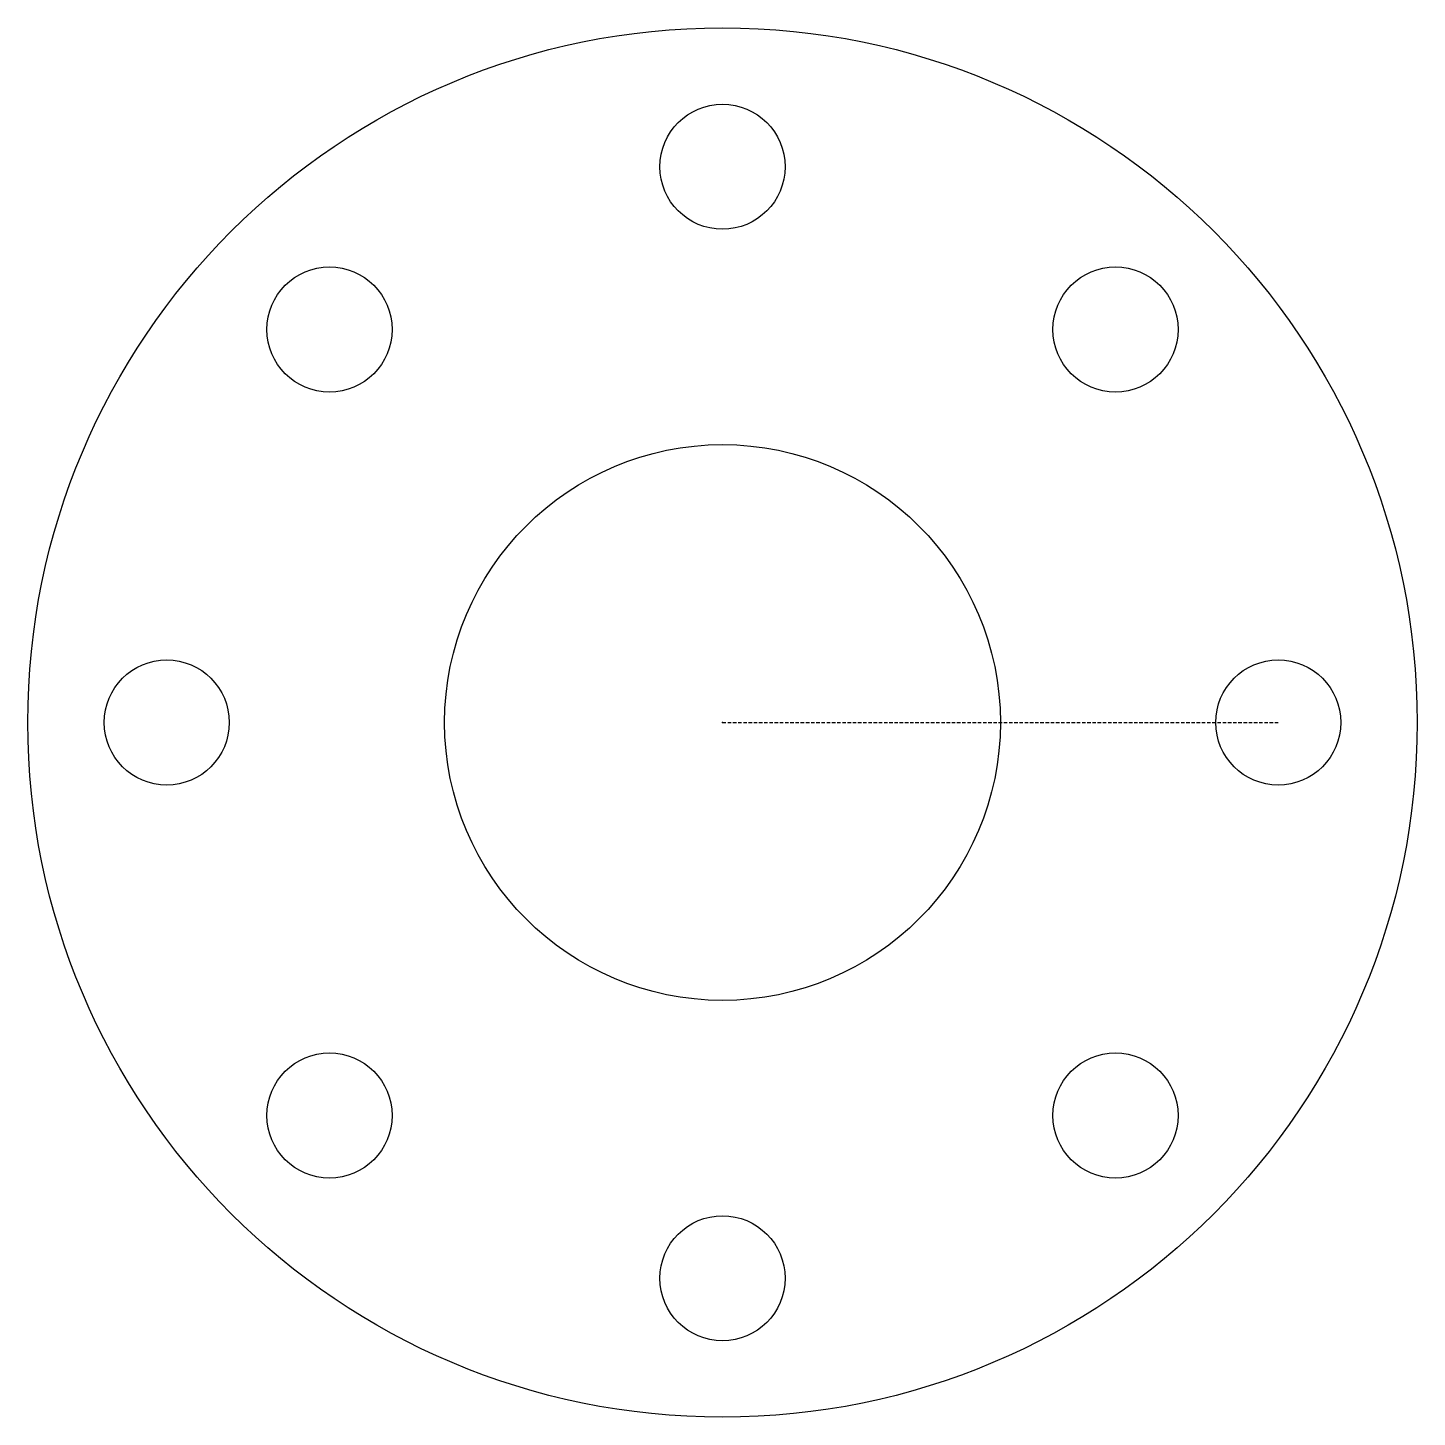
# Model space of a CAD drawing. Header units: millimetres. Extents: x -100 to 100, y -100 to 100.
import ezdxf

# ---------------------------------------------------------------- set-up
doc = ezdxf.new("R2010")
doc.units = ezdxf.units.MM
doc.linetypes.add('DASHED', pattern=[0.75, 0.5, -0.25])
doc.layers.get('0').update_dxf_attribs({"linetype": 'CONTINUOUS'})
doc.layers.add('1', color=7, linetype='DASHED')

msp = doc.modelspace()

# ---------------------------------------------------------------- linework, layer by layer
for centre, radius in [((0, 0), 100), ((0, 80), 9), ((-56.57, 56.57), 9), ((56.57, 56.57), 9), ((0, 0), 40), ((-80, 0), 9), ((80, 0), 9), ((-56.57, -56.57), 9), ((56.57, -56.57), 9), ((0, -80), 9)]:
    msp.add_circle(centre, radius)
msp.add_point((0, 0))
at = {"layer": '1'}
msp.add_line((0, 0), (80, 0), dxfattribs=at)

doc.saveas('drawing.dxf')
